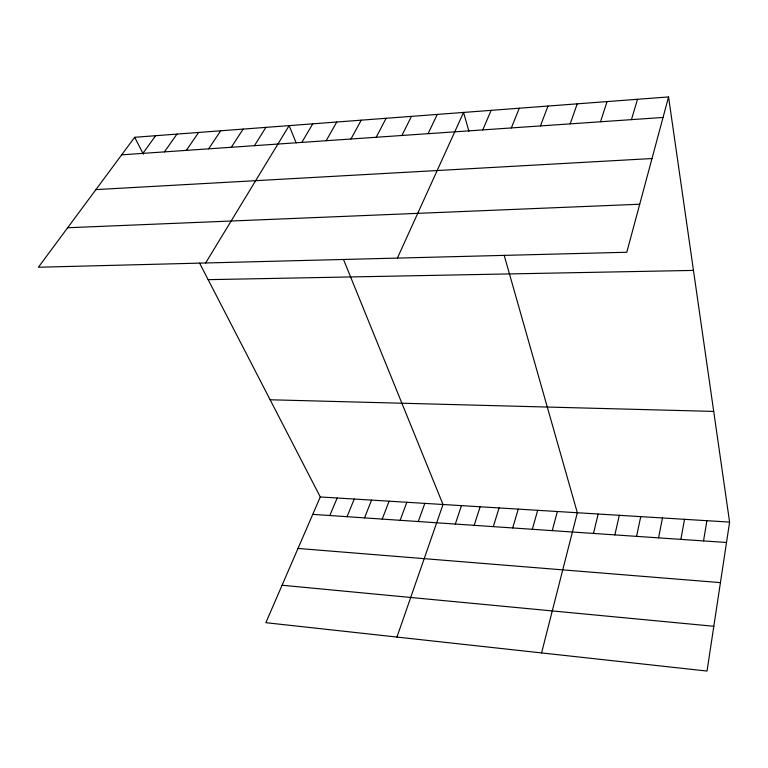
<?xml version="1.0" encoding="UTF-8"?>
<svg xmlns="http://www.w3.org/2000/svg" width="768" height="768" viewBox="0 0 768 768"><rect width="100%" height="100%" fill="white"/><g stroke="black" fill="none" stroke-linecap="round" stroke-linejoin="round"><path stroke-width="1.15" d="M668.563 96.941L626.794 252.259L38.4 267.235L134.678 137.29L668.563 96.941L729.6 522.086L707.03 671.059L265.853 622.694L320.285 496.963L199.613 263.126M703.526 540.912L706.906 520.694M680.88 539.376L684.528 519.322M658.56 537.859L662.477 517.968M636.557 536.362L640.733 516.634M614.87 534.893L619.306 515.318M593.491 533.443L598.166 514.022M541.565 652.925L577.325 512.736L504.154 255.254M552.23 530.64L557.366 511.517M532.32 529.286L537.677 510.307M512.678 527.952L518.246 509.117M631.45 119.645L637.507 99.283M493.296 526.637L499.075 507.936M474.173 525.331L480.144 506.774M600.499 121.776L607.066 101.587M455.299 524.054L461.462 505.632M396.95 637.066L443.021 504.499L343.498 259.459M570.173 123.869L577.229 103.843M418.282 521.539L424.819 503.386M400.128 520.301L406.838 502.282M540.451 125.923L547.978 106.051M382.205 519.091L389.098 501.187M364.512 517.882L371.568 500.112M511.325 127.939L519.293 108.221M347.04 516.701L354.259 499.056M329.789 515.53L337.171 498M482.755 129.907L491.165 110.342M397.392 258.096L463.565 112.426L468.912 131.251M428.074 133.68L437.28 114.413M401.894 135.485L411.466 116.371M376.195 137.261L386.122 118.282M350.957 139.008L361.229 120.163M326.179 140.717L336.768 122.016M301.843 142.397L312.749 123.83M205.632 262.973L289.133 125.616L296.141 142.867M254.438 145.67L265.93 127.363M231.35 147.264L243.12 129.091M208.656 148.829L220.694 130.79M186.355 150.365L198.653 132.451M164.429 151.882L176.976 134.093M142.877 153.37L155.645 135.706M121.68 154.838L663.043 117.456M95.914 189.6L651.994 158.534M67.661 227.741L639.706 204.23M208.147 279.658L693.466 270.413M270.125 399.773L713.712 411.408M320.285 496.963L729.6 522.086M312.749 514.368L726.509 542.477M297.994 548.448L720.432 582.624M282.067 585.245L713.818 626.285M134.678 137.29L143.405 154.214"/></g></svg>
